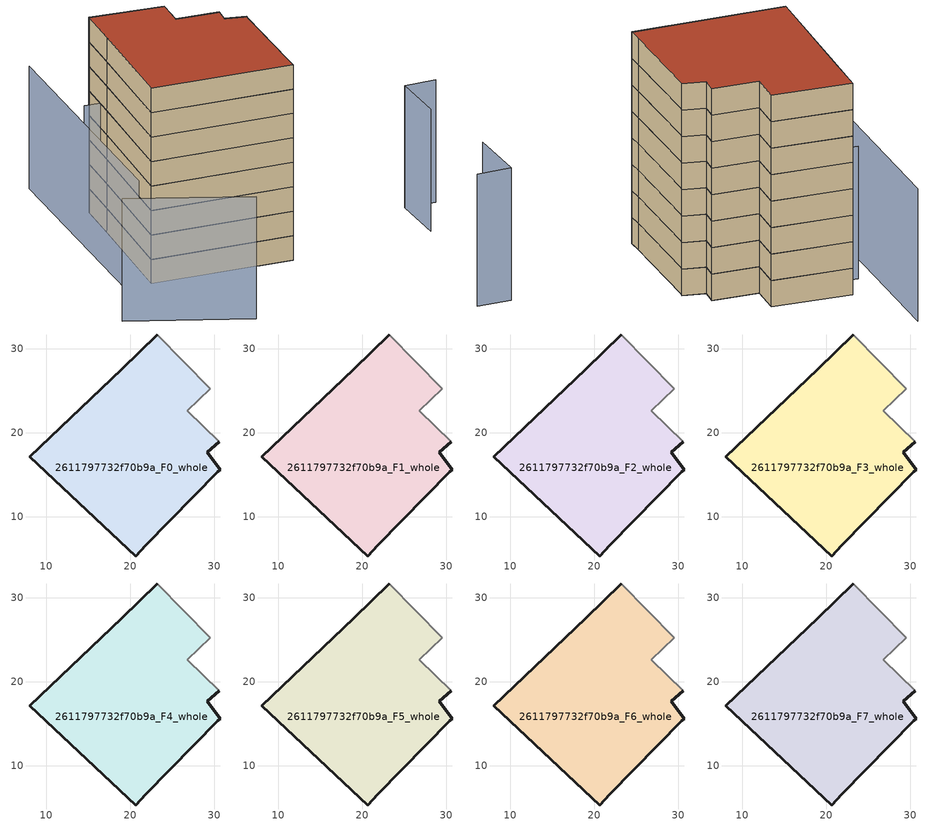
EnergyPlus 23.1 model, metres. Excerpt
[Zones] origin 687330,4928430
2611797732f70b9a_F0_whole
 floor ground (EU_floor_Construction): 21.84,6.59 30.4,15.36 30.7,15.58 29.17,17.67 30.56,18.93 26.81,22.61 29.54,25.22 23.19,31.64 18.96,27.54 8.02,17.14 20.65,5.32 z0
 wall outside (EU_wall_Construction): 30.56,18.93 29.17,17.67 30.7,15.58 30.4,15.36 21.84,6.59 20.65,5.32 8.02,17.14 18.96,27.54 23.19,31.64 z0:3
 wall adiabatic (EU_wall_Construction): 23.19,31.64 29.54,25.22 26.81,22.61 30.56,18.93 z0:3
2611797732f70b9a_F1_whole
 floor to 2611797732f70b9a_F0_whole (EU_floor_Construction): 21.84,6.59 30.4,15.36 30.7,15.58 29.17,17.67 30.56,18.93 26.8,22.61 29.53,25.22 23.19,31.64 18.96,27.54 8.02,17.14 20.65,5.32 z3
 wall outside (EU_wall_Construction): 30.56,18.93 29.17,17.67 30.7,15.58 30.4,15.36 21.84,6.59 20.65,5.32 8.02,17.14 18.96,27.54 23.19,31.64 z3:6
 wall adiabatic (EU_wall_Construction): 23.19,31.64 29.54,25.22 26.81,22.61 30.56,18.93 z3:6
2611797732f70b9a_F2_whole
 floor to 2611797732f70b9a_F1_whole (EU_floor_Construction): 21.84,6.59 30.4,15.36 30.7,15.58 29.17,17.67 30.56,18.93 26.8,22.61 29.53,25.22 23.19,31.64 18.96,27.54 8.02,17.14 20.65,5.32 z6
 wall outside (EU_wall_Construction): 30.56,18.93 29.17,17.67 30.7,15.58 30.4,15.36 21.84,6.59 20.65,5.32 8.02,17.14 18.96,27.54 23.19,31.64 z6:9
 wall adiabatic (EU_wall_Construction): 23.19,31.64 29.54,25.22 26.81,22.61 30.56,18.93 z6:9
2611797732f70b9a_F3_whole
 floor to 2611797732f70b9a_F2_whole (EU_floor_Construction): 21.84,6.59 30.4,15.36 30.7,15.58 29.17,17.67 30.56,18.93 26.8,22.61 29.53,25.22 23.19,31.64 18.96,27.54 8.02,17.14 20.65,5.32 z9
 wall outside (EU_wall_Construction): 30.56,18.93 29.17,17.67 30.7,15.58 30.4,15.36 21.84,6.59 20.65,5.32 8.02,17.14 18.96,27.54 23.19,31.64 z9:12
 wall adiabatic (EU_wall_Construction): 23.19,31.64 29.54,25.22 26.81,22.61 30.56,18.93 z9:12
2611797732f70b9a_F4_whole
 floor to 2611797732f70b9a_F3_whole (EU_floor_Construction): 21.84,6.59 30.4,15.36 30.7,15.58 29.17,17.67 30.56,18.93 26.8,22.61 29.53,25.22 23.19,31.64 18.96,27.54 8.02,17.14 20.65,5.32 z12
 wall outside (EU_wall_Construction): 30.56,18.93 29.17,17.67 30.7,15.58 30.4,15.36 21.84,6.59 20.65,5.32 8.02,17.14 18.96,27.54 23.19,31.64 z12:15
 wall adiabatic (EU_wall_Construction): 23.19,31.64 29.54,25.22 26.81,22.61 30.56,18.93 z12:15
2611797732f70b9a_F5_whole
 floor to 2611797732f70b9a_F4_whole (EU_floor_Construction): 21.84,6.59 30.4,15.36 30.7,15.58 29.17,17.67 30.56,18.93 26.8,22.61 29.53,25.22 23.19,31.64 18.96,27.54 8.02,17.14 20.65,5.32 z15
 wall outside (EU_wall_Construction): 30.56,18.93 29.17,17.67 30.7,15.58 30.4,15.36 21.84,6.59 20.65,5.32 8.02,17.14 18.96,27.54 23.19,31.64 z15:18
 wall adiabatic (EU_wall_Construction): 23.19,31.64 29.54,25.22 26.81,22.61 30.56,18.93 z15:18
2611797732f70b9a_F6_whole
 floor to 2611797732f70b9a_F5_whole (EU_floor_Construction): 21.84,6.59 30.4,15.36 30.7,15.58 29.17,17.67 30.56,18.93 26.8,22.61 29.53,25.22 23.19,31.64 18.96,27.54 8.02,17.14 20.65,5.32 z18
 wall outside (EU_wall_Construction): 30.56,18.93 29.17,17.67 30.7,15.58 30.4,15.36 21.84,6.59 20.65,5.32 8.02,17.14 18.96,27.54 23.19,31.64 z18:21
 wall adiabatic (EU_wall_Construction): 23.19,31.64 29.54,25.22 26.81,22.61 30.56,18.93 z18:21
2611797732f70b9a_F7_whole
 floor to 2611797732f70b9a_F6_whole (EU_floor_Construction): 21.84,6.59 30.4,15.36 30.7,15.58 29.17,17.67 30.56,18.93 26.8,22.61 29.53,25.22 23.19,31.64 18.96,27.54 8.02,17.14 20.65,5.32 z21
 wall outside (EU_wall_Construction): 30.56,18.93 29.17,17.67 30.7,15.58 30.4,15.36 21.84,6.59 20.65,5.32 8.02,17.14 18.96,27.54 23.19,31.64 z21:24
 wall adiabatic (EU_wall_Construction): 23.19,31.64 29.54,25.22 26.81,22.61 30.56,18.93 z21:24
 roof outside (EU_roof_Construction): 29.54,25.22 26.81,22.61 30.56,18.93 29.17,17.67 30.7,15.58 30.4,15.36 21.84,6.59 20.65,5.32 8.02,17.14 18.96,27.54 23.19,31.64 z24
shading: 34.3,-5.48 39.06,-0.08 / 39.06,-0.08 41.95,-2.62 / 30.48,18.85 19.17,30.41 / -2.7,15.85 4.05,2.36 / 26.56,40.53 2.63,16.24 z0:15
[Building]
EU S2 Campaign: North Axis=0; Terrain=City; Solar Distribution=FullExterior
[Site:Location]
Bologna: Latitude=44.5; Longitude=11.25; Time Zone=1; Elevation=37
[SizingPeriod:WeatherFileDays]
AnnualSizingPeriod: Begin Month=1; Begin Day of Month=1; End Month=12; End Day of Month=31; Day of Week for Start Day=Monday; Use Weather File Daylight Saving Period=No; Use Weather File Rain and Snow Indicators=No
[MATERIAL]
EU_InternalMass_Material: Roughness=MediumRough; Thickness=0.1; Conductivity=1; Density=1800; Specific Heat=900; Thermal Absorptance=0.9; Solar Absorptance=0.7; Visible Absorptance=0.7
[MATERIAL:NOMASS] Roughness=MediumRough; Thermal Absorptance=0.9; Solar Absorptance=0.7; Visible Absorptance=0.7
Name | Thermal Resistance
EU_wall_NoMass | 0.905828
EU_roof_NoMass | 0.37593
EU_floor_NoMass | 0.67114
[CONSTRUCTION]
EU_wall_Construction: EU_wall_NoMass
EU_roof_Construction: EU_roof_NoMass
EU_floor_Construction: EU_floor_NoMass
EU_InternalMass_Construction: EU_InternalMass_Material
[ZONE] Type=1; Multiplier=1; Ceiling Height=autocalculate; Volume=945.548; Floor Area=autocalculate; Part of Total Floor Area=Yes
2611797732f70b9a_F0_whole; 2611797732f70b9a_F1_whole; 2611797732f70b9a_F2_whole; 2611797732f70b9a_F3_whole; 2611797732f70b9a_F4_whole; 2611797732f70b9a_F5_whole; 2611797732f70b9a_F6_whole; 2611797732f70b9a_F7_whole
[INTERNALMASS] Construction=EU_InternalMass_Construction; Surface Area=315.182
Name | Zone or ZoneList
2611797732f70b9a_F0_whole_EU_InternalMass | 2611797732f70b9a_F0_whole
2611797732f70b9a_F1_whole_EU_InternalMass | 2611797732f70b9a_F1_whole
2611797732f70b9a_F2_whole_EU_InternalMass | 2611797732f70b9a_F2_whole
2611797732f70b9a_F3_whole_EU_InternalMass | 2611797732f70b9a_F3_whole
2611797732f70b9a_F4_whole_EU_InternalMass | 2611797732f70b9a_F4_whole
2611797732f70b9a_F5_whole_EU_InternalMass | 2611797732f70b9a_F5_whole
2611797732f70b9a_F6_whole_EU_InternalMass | 2611797732f70b9a_F6_whole
2611797732f70b9a_F7_whole_EU_InternalMass | 2611797732f70b9a_F7_whole
[OTHEREQUIPMENT] Fuel Type=Electricity; Design Level Calculation Method=Watts/Area; Power per Zone Floor Area=1; Fraction Latent=0; Fraction Radiant=0; Fraction Lost=0; Carbon Dioxide Generation Rate=0; EndUse Subcategory=EU_Step8_InternalGains
Name | Zone or ZoneList or Space or SpaceList | Schedule
EU_Step8_InternalGain_2611797732f70b9a_F0_whole_f000 | 2611797732f70b9a_F0_whole | EU_Step8_GainSchedule_2611797732f70b9a_F0_whole_f000
EU_Step8_InternalGain_2611797732f70b9a_F1_whole_f000 | 2611797732f70b9a_F1_whole | EU_Step8_GainSchedule_2611797732f70b9a_F1_whole_f000
EU_Step8_InternalGain_2611797732f70b9a_F2_whole_f000 | 2611797732f70b9a_F2_whole | EU_Step8_GainSchedule_2611797732f70b9a_F2_whole_f000
EU_Step8_InternalGain_2611797732f70b9a_F3_whole_f000 | 2611797732f70b9a_F3_whole | EU_Step8_GainSchedule_2611797732f70b9a_F3_whole_f000
EU_Step8_InternalGain_2611797732f70b9a_F4_whole_f000 | 2611797732f70b9a_F4_whole | EU_Step8_GainSchedule_2611797732f70b9a_F4_whole_f000
EU_Step8_InternalGain_2611797732f70b9a_F5_whole_f000 | 2611797732f70b9a_F5_whole | EU_Step8_GainSchedule_2611797732f70b9a_F5_whole_f000
EU_Step8_InternalGain_2611797732f70b9a_F6_whole_f000 | 2611797732f70b9a_F6_whole | EU_Step8_GainSchedule_2611797732f70b9a_F6_whole_f000
EU_Step8_InternalGain_2611797732f70b9a_F7_whole_f000 | 2611797732f70b9a_F7_whole | EU_Step8_GainSchedule_2611797732f70b9a_F7_whole_f000
[ZONEVENTILATION:DESIGNFLOWRATE] Schedule=EU_AlwaysOn; Design Flow Rate Calculation Method=AirChanges/Hour; Air Changes per Hour=0.73129; Ventilation Type=Natural; Fan Pressure Rise=0; Fan Total Efficiency=1; Constant Term Coefficient=1; Temperature Term Coefficient=0; Velocity Term Coefficient=0; Velocity Squared Term Coefficient=0; Minimum Indoor Temperature=-100; Maximum Indoor Temperature=100; Delta Temperature=-100; Minimum Outdoor Temperature=-100; Maximum Outdoor Temperature=100; Maximum Wind Speed=40
Name | Zone or ZoneList or Space or SpaceList
EU_ConstantAir_2611797732f70b9a_F0_whole | 2611797732f70b9a_F0_whole
EU_ConstantAir_2611797732f70b9a_F1_whole | 2611797732f70b9a_F1_whole
EU_ConstantAir_2611797732f70b9a_F2_whole | 2611797732f70b9a_F2_whole
EU_ConstantAir_2611797732f70b9a_F3_whole | 2611797732f70b9a_F3_whole
EU_ConstantAir_2611797732f70b9a_F4_whole | 2611797732f70b9a_F4_whole
EU_ConstantAir_2611797732f70b9a_F5_whole | 2611797732f70b9a_F5_whole
EU_ConstantAir_2611797732f70b9a_F6_whole | 2611797732f70b9a_F6_whole
EU_ConstantAir_2611797732f70b9a_F7_whole | 2611797732f70b9a_F7_whole
[HVACTEMPLATE:THERMOSTAT] Constant Heating Setpoint=20; Constant Cooling Setpoint=50
EU_HeatOnly_2611797732f70b9a_F0_whole; EU_HeatOnly_2611797732f70b9a_F1_whole; EU_HeatOnly_2611797732f70b9a_F2_whole; EU_HeatOnly_2611797732f70b9a_F3_whole; EU_HeatOnly_2611797732f70b9a_F4_whole; EU_HeatOnly_2611797732f70b9a_F5_whole; EU_HeatOnly_2611797732f70b9a_F6_whole; EU_HeatOnly_2611797732f70b9a_F7_whole
[HVACTEMPLATE:ZONE:IDEALLOADSAIRSYSTEM] System Availability Schedule=EU_AlwaysOn; Maximum Heating Supply Air Temperature=50; Minimum Cooling Supply Air Temperature=13; Maximum Heating Supply Air Humidity Ratio=0.0156; Minimum Cooling Supply Air Humidity Ratio=0.0077; Heating Limit=NoLimit; Cooling Limit=NoLimit; Heating Availability Schedule=EU_AlwaysOn; Cooling Availability Schedule=EU_CoolingOff; Dehumidification Control Type=ConstantSensibleHeatRatio; Cooling Sensible Heat Ratio=0.7; Dehumidification Setpoint=60; Humidification Control Type=None; Humidification Setpoint=30; Outdoor Air Method=None; Outdoor Air Flow Rate per Person=0.00944; Outdoor Air Flow Rate per Zone Floor Area=0; Outdoor Air Flow Rate per Zone=0; Demand Controlled Ventilation Type=None; Outdoor Air Economizer Type=NoEconomizer; Heat Recovery Type=None; Sensible Heat Recovery Effectiveness=0.7; Latent Heat Recovery Effectiveness=0.65
Name | Template Thermostat
2611797732f70b9a_F0_whole | EU_HeatOnly_2611797732f70b9a_F0_whole
2611797732f70b9a_F1_whole | EU_HeatOnly_2611797732f70b9a_F1_whole
2611797732f70b9a_F2_whole | EU_HeatOnly_2611797732f70b9a_F2_whole
2611797732f70b9a_F3_whole | EU_HeatOnly_2611797732f70b9a_F3_whole
2611797732f70b9a_F4_whole | EU_HeatOnly_2611797732f70b9a_F4_whole
2611797732f70b9a_F5_whole | EU_HeatOnly_2611797732f70b9a_F5_whole
2611797732f70b9a_F6_whole | EU_HeatOnly_2611797732f70b9a_F6_whole
2611797732f70b9a_F7_whole | EU_HeatOnly_2611797732f70b9a_F7_whole
[SIZING:ZONE] Zone Cooling Design Supply Air Temperature Input Method=SupplyAirTemperature; Zone Cooling Design Supply Air Temperature=13; Zone Heating Design Supply Air Temperature Input Method=SupplyAirTemperature; Zone Heating Design Supply Air Temperature=50; Zone Cooling Design Supply Air Humidity Ratio=0.008; Zone Heating Design Supply Air Humidity Ratio=0.008; Cooling Design Air Flow Method=DesignDay; Cooling Design Air Flow Rate=0; Cooling Minimum Air Flow per Zone Floor Area=0.000762; Cooling Minimum Air Flow=0; Cooling Minimum Air Flow Fraction=0.2; Heating Design Air Flow Method=DesignDay; Heating Design Air Flow Rate=0; Heating Maximum Air Flow per Zone Floor Area=0.002032; Heating Maximum Air Flow=0.141576; Heating Maximum Air Flow Fraction=0.3; Account for Dedicated Outdoor Air System=No; Dedicated Outdoor Air System Control Strategy=NeutralSupplyAir; Dedicated Outdoor Air Low Setpoint Temperature for Design=autosize; Dedicated Outdoor Air High Setpoint Temperature for Design=autosize; Zone Load Sizing Method=Sensible Load Only No Latent Load; Zone Latent Cooling Design Supply Air Humidity Ratio Input Method=HumidityRatioDifference; Zone Cooling Design Supply Air Humidity Ratio Difference=0.005; Zone Latent Heating Design Supply Air Humidity Ratio Input Method=HumidityRatioDifference; Zone Humidification Design Supply Air Humidity Ratio Difference=0.005
2611797732f70b9a_F0_whole; 2611797732f70b9a_F1_whole; 2611797732f70b9a_F2_whole; 2611797732f70b9a_F3_whole; 2611797732f70b9a_F4_whole; 2611797732f70b9a_F5_whole; 2611797732f70b9a_F6_whole; 2611797732f70b9a_F7_whole
[SCHEDULE:CONSTANT]
Name | Hourly Value
EU_AlwaysOn | 1
EU_CoolingOff | 0
[SCHEDULE:FILE] Column Number=1; Rows to Skip at Top=0; Number of Hours of Data=8760; Column Separator=Comma; Interpolate to Timestep=No; Minutes per Item=60; Adjust Schedule for Daylight Savings=Yes
Name | File
EU_Step8_GainSchedule_2611797732f70b9a_F0_whole_f000 | ../../schedules/2611797732f70b9a/2611797732f70b9a_F0_whole_f000_gain.csv
EU_Step8_GainSchedule_2611797732f70b9a_F1_whole_f000 | ../../schedules/2611797732f70b9a/2611797732f70b9a_F1_whole_f000_gain.csv
EU_Step8_GainSchedule_2611797732f70b9a_F2_whole_f000 | ../../schedules/2611797732f70b9a/2611797732f70b9a_F2_whole_f000_gain.csv
EU_Step8_GainSchedule_2611797732f70b9a_F3_whole_f000 | ../../schedules/2611797732f70b9a/2611797732f70b9a_F3_whole_f000_gain.csv
EU_Step8_GainSchedule_2611797732f70b9a_F4_whole_f000 | ../../schedules/2611797732f70b9a/2611797732f70b9a_F4_whole_f000_gain.csv
EU_Step8_GainSchedule_2611797732f70b9a_F5_whole_f000 | ../../schedules/2611797732f70b9a/2611797732f70b9a_F5_whole_f000_gain.csv
EU_Step8_GainSchedule_2611797732f70b9a_F6_whole_f000 | ../../schedules/2611797732f70b9a/2611797732f70b9a_F6_whole_f000_gain.csv
EU_Step8_GainSchedule_2611797732f70b9a_F7_whole_f000 | ../../schedules/2611797732f70b9a/2611797732f70b9a_F7_whole_f000_gain.csv
